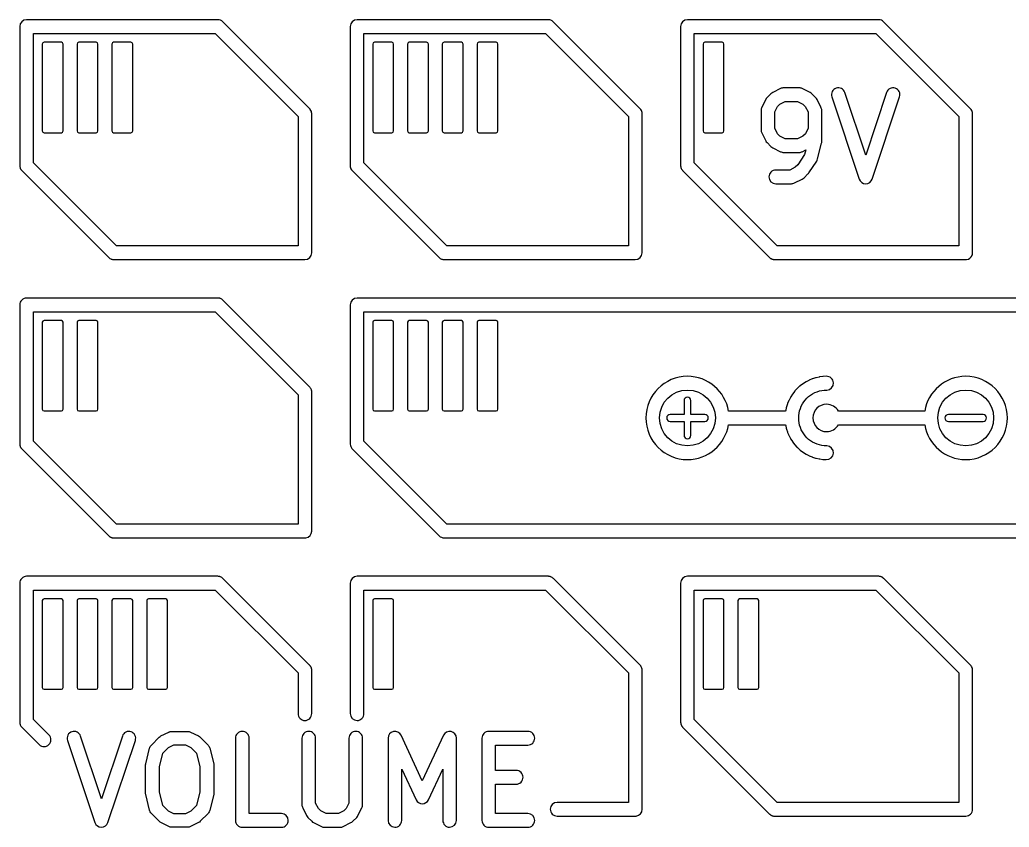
# Model space of a CAD drawing. Header units: millimetres. Extents: x 3 to 62, y 3 to 113.
# Drawn here: x 3.01 to 39.14, y 83.68 to 113.16 of the extents above; entities that cross this region are included whole.
import ezdxf

# ---------------------------------------------------------------- set-up
doc = ezdxf.new("R2010")
doc.units = ezdxf.units.MM
doc.layers.add('Layer_1', color=7, linetype='CONTINUOUS')

msp = doc.modelspace()

# ---------------------------------------------------------------- linework, layer by layer
at = {"layer": 'Layer_1', "color": 7}
for points in [[(10.245546, 113.157068), (3.260978, 113.157068), (3.260449, 113.157068), (3.260449, 113.157068)], [(13.597284, 109.909209), (10.422288, 113.084205)], [(22.310425, 113.157068), (15.325857, 113.157068), (15.325328, 113.157068), (15.325328, 113.157068)], [(25.662163, 109.909209), (22.487167, 113.084205)], [(34.375304, 113.157068), (27.390736, 113.157068), (27.390736, 113.157068)], [(37.727042, 109.909209), (34.552046, 113.084205)], [(3.010339, 112.907471), (3.010339, 107.827168)], [(15.075747, 112.907471), (15.075747, 107.827168), (15.07625, 107.819933)], [(27.140626, 112.907471), (27.140626, 107.827168)], [(3.833271, 112.272483), (3.833271, 109.097488)], [(4.530897, 112.335012), (3.895792, 112.335012)], [(4.593418, 109.097488), (4.593418, 112.272483)], [(5.103482, 112.272483), (5.103482, 109.097488)], [(5.800578, 112.335012), (5.166002, 112.335012)], [(5.863126, 109.097488), (5.863126, 112.272483)], [(6.373162, 112.272483), (6.373162, 109.097488)], [(7.070788, 112.335012), (6.435683, 112.335012)], [(7.133309, 109.097488), (7.133309, 112.272483)], [(15.89815, 112.272483), (15.89815, 109.097488)], [(16.595776, 112.335012), (15.960671, 112.335012)], [(16.658297, 109.097488), (16.658297, 112.272483)], [(17.16836, 112.272483), (17.16836, 109.097488)], [(17.865986, 112.335012), (17.230881, 112.335012)], [(17.928507, 109.097488), (17.928507, 112.272483)], [(18.438041, 112.272483), (18.438041, 109.097488)], [(19.135667, 112.335012), (18.500562, 112.335012)], [(19.198215, 109.097488), (19.198215, 112.272483)], [(19.708251, 112.272483), (19.708251, 109.097488)], [(20.405877, 112.335012), (19.770772, 112.335012)], [(20.468398, 109.097488), (20.468398, 112.272483)], [(27.963029, 112.272483), (27.963029, 109.097488)], [(28.660655, 112.335012), (28.02555, 112.335012)], [(28.723203, 109.097488), (28.723203, 112.272483)], [(30.787665, 110.646228), (30.501888, 110.503602)], [(31.470739, 110.672583), (30.899292, 110.672583)], [(31.868142, 110.503602), (31.582366, 110.646228)], [(30.247122, 110.248837), (30.104511, 109.963067)], [(30.436775, 110.456576), (30.293635, 110.313432)], [(32.075866, 110.313432), (31.933256, 110.456576)], [(32.265519, 109.963067), (32.122909, 110.248837)], [(32.661971, 110.343922), (33.661909, 107.343592)], [(34.661848, 110.502051), (33.899108, 108.213305), (33.136341, 110.502051)], [(34.13628, 107.343592), (35.136218, 110.343922)], [(30.078053, 109.851446), (30.078053, 109.137278)], [(32.292401, 108.708364), (32.292401, 109.851446)], [(13.670653, 104.652172), (13.670653, 104.652688), (13.670653, 109.732475)], [(25.735532, 104.652172), (25.735532, 104.652688), (25.735532, 109.732475)], [(37.800411, 104.652172), (37.800411, 104.652688), (37.800411, 109.732475)], [(3.895792, 109.034959), (4.530897, 109.034959)], [(5.166002, 109.034959), (5.800578, 109.034959)], [(6.435683, 109.034959), (7.070788, 109.034959)], [(15.960671, 109.034959), (16.595776, 109.034959)], [(17.230881, 109.034959), (17.865986, 109.034959)], [(18.500562, 109.034959), (19.135667, 109.034959)], [(19.770772, 109.034959), (20.405877, 109.034959)], [(28.02555, 109.034959), (28.660655, 109.034959)], [(30.104511, 109.025141), (30.247122, 108.73937)], [(30.294164, 108.674775), (30.436775, 108.531631)], [(30.501888, 108.485123), (30.787135, 108.341979)], [(31.582445, 108.341979), (31.708546, 108.405024), (31.667191, 108.23966), (31.419145, 107.86759), (31.322519, 107.770955), (31.126146, 107.67277), (30.613516, 107.67277)], [(32.141589, 108.076362), (32.284728, 108.647903)], [(30.899292, 108.315624), (31.470818, 108.315624)], [(3.044444, 107.702628), (3.044444, 107.702111)], [(15.078314, 107.794612), (15.078314, 107.794095)], [(27.174731, 107.702628), (27.174731, 107.702111)], [(31.821708, 107.569934), (32.107484, 107.998331)], [(3.083708, 107.650434), (6.258704, 104.475438)], [(15.148587, 107.650434), (18.323583, 104.475438)], [(27.213995, 107.650434), (30.388991, 104.475438)], [(31.296669, 107.199415), (31.582445, 107.342041)], [(31.647559, 107.389067), (31.790699, 107.531694)], [(30.613516, 107.17306), (31.185042, 107.17306)], [(6.333634, 104.424796), (6.341915, 104.421178)], [(18.404201, 104.422212), (18.405233, 104.421695)], [(6.435445, 104.402575), (13.420542, 104.402575)], [(18.500324, 104.402575), (25.485421, 104.402575)], [(30.528003, 104.405675), (30.533162, 104.404642), (30.535226, 104.404642)], [(30.578644, 104.402575), (37.5503, 104.402575)], [(10.245546, 102.997494), (3.260978, 102.997494), (3.260449, 102.997494), (3.260449, 102.997494)], [(10.28018, 102.995427), (10.278619, 102.995427)], [(10.313756, 102.988193), (10.313253, 102.988193)], [(46.440712, 102.997494), (15.325857, 102.997494), (15.325328, 102.997494), (15.325328, 102.997494)], [(3.010339, 102.747381), (3.010339, 97.672245), (3.010339, 97.667077)], [(13.597284, 99.749118), (10.43004, 102.916879)], [(15.075747, 102.747381), (15.075747, 97.667077)], [(3.833271, 102.112393), (3.833271, 98.937397)], [(4.530897, 102.174921), (3.895792, 102.174921)], [(4.593418, 98.937397), (4.593418, 102.112393)], [(5.103482, 102.112393), (5.103482, 98.937397)], [(5.800578, 102.174921), (5.166002, 102.174921)], [(5.863126, 98.937397), (5.863126, 102.112393)], [(15.89815, 102.112393), (15.89815, 98.937397)], [(16.595776, 102.174921), (15.960671, 102.174921)], [(16.658297, 98.937397), (16.658297, 102.112393)], [(17.16836, 102.112393), (17.16836, 98.937397)], [(17.865986, 102.174921), (17.230881, 102.174921)], [(17.928507, 98.937397), (17.928507, 102.112393)], [(18.438041, 102.112393), (18.438041, 98.937397)], [(19.135667, 102.174921), (18.500562, 102.174921)], [(19.198215, 98.937397), (19.198215, 102.112393)], [(19.708251, 102.112393), (19.708251, 98.937397)], [(20.405877, 102.174921), (19.770772, 102.174921)], [(20.468398, 98.937397), (20.468398, 102.112393)], [(32.066923, 100.085014), (31.960984, 100.051425)], [(32.196622, 100.11447), (32.088619, 100.090699)], [(32.32685, 100.133073), (32.217312, 100.118604)], [(32.45967, 100.139791), (32.349075, 100.134623)], [(31.486084, 99.77754), (31.404434, 99.702609)], [(31.58996, 99.858155), (31.502092, 99.790976)], [(31.70209, 99.930502), (31.60856, 99.871074)], [(31.818877, 99.992514), (31.720187, 99.941354)], [(31.941352, 100.04419), (31.839038, 100.002332)], [(13.662398, 99.63698), (13.661366, 99.640598)], [(13.670653, 94.492081), (13.670653, 94.492598), (13.670653, 99.572385)], [(31.149667, 99.37033), (31.098523, 99.272145)], [(31.219438, 99.482468), (31.160012, 99.388934)], [(31.300056, 99.588404), (31.232349, 99.500555)], [(31.388427, 99.686589), (31.31347, 99.604941)], [(32.481366, 97.599381), (32.381645, 97.604032), (32.293274, 97.615401), (32.206967, 97.634521), (32.121692, 97.661909), (32.039539, 97.695499), (31.960482, 97.73684), (31.885552, 97.784382), (31.814749, 97.838643), (31.749106, 97.898587), (31.689681, 97.964216), (31.634912, 98.035013), (31.587367, 98.109943), (31.546039, 98.189008), (31.512437, 98.271174), (31.485555, 98.355923), (31.466955, 98.442739), (31.455075, 98.531106), (31.450948, 98.619989), (31.455075, 98.708872), (31.466955, 98.796723), (31.485555, 98.883539), (31.512437, 98.968805), (31.546039, 99.05097), (31.587367, 99.129518), (31.634912, 99.204966), (31.689681, 99.275245), (31.749106, 99.340874), (31.814749, 99.400819), (31.885552, 99.455079), (31.960482, 99.503138), (32.039539, 99.543963), (32.121692, 99.578069), (32.206967, 99.604941), (32.293274, 99.624061), (32.381645, 99.635947), (32.481366, 99.640081)], [(27.265668, 99.254575), (27.265668, 98.745046), (26.755631, 98.745046)], [(28.025312, 98.745046), (27.515276, 98.745046), (27.515276, 99.254575)], [(30.999807, 99.002394), (30.976048, 98.893874)], [(31.039601, 99.129518), (31.005998, 99.024099)], [(31.088681, 99.251991), (31.046824, 99.149155)], [(3.895792, 98.874869), (4.530897, 98.874869)], [(5.166002, 98.874869), (5.800578, 98.874869)], [(15.960671, 98.874869), (16.595776, 98.874869)], [(17.230881, 98.874869), (17.865986, 98.874869)], [(18.500562, 98.874869), (19.135667, 98.874869)], [(19.770772, 98.874869), (20.405877, 98.874869)], [(30.972423, 98.873203), (30.971894, 98.869586), (28.890366, 98.869586)], [(36.051173, 98.869586), (32.902529, 98.869586)], [(38.185643, 98.745161), (36.915962, 98.745161)], [(26.755631, 98.494933), (27.265668, 98.494933), (27.265668, 97.984887)], [(27.515276, 97.984887), (27.515276, 98.494933), (28.025312, 98.494933)], [(28.889864, 98.369876), (30.971894, 98.369876), (30.972423, 98.366258)], [(30.976048, 98.345588), (30.999807, 98.237584)], [(32.902027, 98.369876), (36.051702, 98.369876)], [(36.915962, 98.495047), (38.185643, 98.495047)], [(31.005998, 98.215363), (31.039601, 98.109943)], [(31.046824, 98.090307), (31.088681, 97.987987)], [(31.098523, 97.967317), (31.149667, 97.869132)], [(3.019123, 97.602482), (3.019652, 97.600931)], [(3.028939, 97.573543), (3.029971, 97.571476)], [(15.09485, 97.572509), (15.09485, 97.571992)], [(31.160012, 97.850528), (31.219438, 97.756994)], [(31.232349, 97.738907), (31.300056, 97.651057)], [(31.31347, 97.635038), (31.388427, 97.553389)], [(3.062012, 97.515665), (3.062541, 97.515148)], [(3.083708, 97.490344), (6.258704, 94.315348)], [(15.148587, 97.490344), (18.323583, 94.315348)], [(31.404434, 97.536853), (31.486084, 97.462439)], [(31.502092, 97.449003), (31.58996, 97.381307)], [(31.60856, 97.368388), (31.70209, 97.30896)], [(31.720187, 97.298624), (31.818877, 97.246948)], [(31.839038, 97.237646), (31.941352, 97.195272)], [(31.960984, 97.188037), (32.066923, 97.154964)], [(32.088619, 97.148763), (32.196622, 97.124992)], [(32.217312, 97.121374), (32.32685, 97.106905)], [(32.349075, 97.104838), (32.45967, 97.100187)], [(6.333634, 94.264705), (6.341915, 94.261088)], [(6.435445, 94.242484), (6.448357, 94.242484), (13.420542, 94.242484)], [(18.404201, 94.262121), (18.405233, 94.261604)], [(18.500324, 94.242484), (49.615708, 94.242484)], [(3.010339, 92.58729), (3.010339, 87.507503)], [(10.245546, 92.837404), (3.260978, 92.837404), (3.260449, 92.837404), (3.260449, 92.837404)], [(10.28018, 92.835337), (10.278619, 92.835337)], [(10.313756, 92.828102), (10.313253, 92.828102)], [(13.601411, 89.584376), (13.597284, 89.589027), (13.590034, 89.596262), (10.43004, 92.756788)], [(15.075747, 92.58729), (15.075747, 87.824796)], [(22.310425, 92.837404), (15.325857, 92.837404), (15.325328, 92.837404), (15.325328, 92.837404)], [(22.345059, 92.835337), (22.343498, 92.835337)], [(22.378635, 92.828102), (22.378132, 92.828102)], [(25.662163, 89.589027), (22.494919, 92.756788)], [(27.140626, 92.58729), (27.140626, 87.507503)], [(34.375304, 92.837404), (27.390736, 92.837404), (27.390736, 92.837404)], [(37.719792, 89.596262), (34.561862, 92.754205), (34.559798, 92.756788)], [(4.072296, 87.049134), (3.51056, 87.610856), (3.51056, 92.337176), (10.1422, 92.337176), (13.170432, 89.308941), (13.170432, 87.824796)], [(15.575439, 87.824796), (15.575439, 92.337176), (22.207079, 92.337176), (25.235311, 89.308941), (25.235311, 84.582104), (22.628242, 84.582104)], [(3.833271, 91.952302), (3.833271, 88.777306)], [(4.530897, 92.014831), (3.895792, 92.014831)], [(4.593418, 88.777306), (4.593418, 91.952302)], [(5.103482, 91.952302), (5.103482, 88.777306)], [(5.800578, 92.014831), (5.166002, 92.014831)], [(5.863126, 88.777306), (5.863126, 91.952302)], [(6.373162, 91.952302), (6.373162, 88.777306)], [(7.070788, 92.014831), (6.435683, 92.014831)], [(7.133309, 88.777306), (7.133309, 91.952302)], [(7.643372, 91.952302), (7.643372, 88.777306)], [(8.340998, 92.014831), (7.705893, 92.014831)], [(8.403519, 88.777306), (8.403519, 91.952302)], [(15.89815, 91.952302), (15.89815, 88.777306)], [(16.595776, 92.014831), (15.960671, 92.014831)], [(16.658297, 88.777306), (16.658297, 91.952302)], [(27.963029, 91.952302), (27.963029, 88.777306)], [(28.660655, 92.014831), (28.02555, 92.014831)], [(28.723203, 88.777306), (28.723203, 91.952302)], [(29.233239, 91.952302), (29.233239, 88.777306)], [(29.930865, 92.014831), (29.29576, 92.014831)], [(29.993386, 88.777306), (29.993386, 91.952302)], [(13.622604, 89.559572), (13.617419, 89.566806)], [(13.662398, 89.47689), (13.661366, 89.480507)], [(13.670653, 87.824796), (13.670653, 89.412294)], [(25.727277, 89.47689), (25.726245, 89.480507)], [(25.735532, 84.332507), (25.735532, 89.412294)], [(37.791626, 89.478956), (37.791124, 89.480507)], [(37.800411, 84.332507), (37.800411, 89.412294)], [(3.895792, 88.714778), (4.530897, 88.714778)], [(5.166002, 88.714778), (5.800578, 88.714778)], [(6.435683, 88.714778), (7.070788, 88.714778)], [(7.705893, 88.714778), (8.340998, 88.714778)], [(15.960671, 88.714778), (16.595776, 88.714778)], [(28.02555, 88.714778), (28.660655, 88.714778)], [(29.29576, 88.714778), (29.930865, 88.714778)], [(3.019652, 87.440841), (3.020155, 87.43929)], [(27.149913, 87.440841), (27.150442, 87.43929)], [(3.079078, 87.336454), (3.083708, 87.33077)], [(3.09146, 87.323019), (3.718813, 86.695667)], [(8.165977, 87.00877), (8.451726, 87.151518)], [(8.563486, 87.177871), (9.134986, 87.177871)], [(9.246693, 87.151518), (9.532442, 87.00877)], [(13.563682, 87.177808), (13.563179, 87.177808), (13.563179, 87.177808)], [(21.56319, 87.177808), (20.134865, 87.177808), (20.134865, 87.177808)], [(27.17317, 87.385547), (27.175234, 87.38193)], [(27.192299, 87.356608), (27.192802, 87.355058)], [(27.213995, 87.33077), (30.388991, 84.155774)], [(4.755184, 86.848745), (5.755123, 83.848931)], [(6.755062, 87.006874), (5.992295, 84.718645), (5.229555, 87.006874)], [(6.229494, 83.848931), (7.229432, 86.848745)], [(7.815351, 86.676072), (8.100836, 86.961821)], [(9.597503, 86.9619), (9.883253, 86.67615)], [(10.885017, 86.927809), (10.885017, 83.927996)], [(12.563479, 84.177593), (11.385264, 84.177593), (11.385264, 86.927809)], [(13.313042, 86.927694), (13.313042, 84.499422)], [(15.028202, 86.927694), (15.028202, 84.558333), (14.930015, 84.361446), (14.844237, 84.275663), (14.647863, 84.177478), (14.19413, 84.177478), (13.997757, 84.275663), (13.912508, 84.361446), (13.813792, 84.558333), (13.813792, 86.927694)], [(15.528422, 84.499422), (15.528422, 86.927694)], [(16.456765, 86.927809), (16.456765, 83.927996)], [(18.479898, 87.033746), (17.706311, 85.376485), (16.933226, 87.033746)], [(18.956359, 83.927996), (18.956359, 86.927809)], [(19.884728, 86.927694), (19.884728, 85.499876), (19.884728, 85.499359), (19.884728, 83.927881)], [(7.606675, 85.98856), (7.749682, 86.56006)], [(9.949028, 86.559956), (10.091771, 85.988456)], [(21.134777, 85.749473), (20.384975, 85.749473), (20.384975, 86.67758), (21.56319, 86.67758)], [(7.599267, 84.927878), (7.599267, 85.927875)], [(10.099179, 85.927875), (10.099179, 84.927878)], [(16.956482, 83.927996), (16.956482, 85.800748), (17.47996, 84.679371)], [(17.933164, 84.679371), (18.456642, 85.800748), (18.456642, 83.927996)], [(21.56319, 84.177478), (20.384975, 84.177478), (20.384975, 85.249246), (21.134777, 85.249246)], [(7.749682, 84.295694), (7.606675, 84.867192)], [(10.091771, 84.867296), (9.949028, 84.295797)], [(8.100836, 83.893933), (7.815351, 84.179682)], [(9.883253, 84.179603), (9.597503, 83.893853)], [(13.339924, 84.387284), (13.482561, 84.101514)], [(15.358401, 84.101514), (15.501541, 84.387284)], [(8.451726, 83.704235), (8.165977, 83.846982)], [(9.532442, 83.846982), (9.246693, 83.704235)], [(13.529577, 84.036918), (13.672214, 83.893775)], [(13.737328, 83.846749), (14.023077, 83.704122)], [(14.817858, 83.704122), (15.103634, 83.846749)], [(15.168748, 83.893775), (15.311887, 84.036918)], [(22.628242, 84.082394), (25.485421, 84.082394)], [(30.531628, 84.084977), (30.533162, 84.084977)], [(30.565732, 84.082394), (37.5503, 84.082394)], [(9.134986, 83.677882), (8.56346, 83.677882)], [(11.135127, 83.677883), (12.563479, 83.677883)], [(14.134705, 83.677768), (14.706257, 83.677768)], [(20.134865, 83.677768), (21.56319, 83.677768)]]:
    msp.add_lwpolyline(points, dxfattribs=at)
for points in [[(3.51056, 112.657358), (10.1422, 112.657358), (13.170432, 109.629123), (13.170432, 104.902285), (6.538791, 104.902285), (3.51056, 107.93052), (3.51056, 112.657358)], [(15.575439, 112.657358), (22.207079, 112.657358), (25.235311, 109.629123), (25.235311, 104.902285), (18.60367, 104.902285), (15.575439, 107.93052), (15.575439, 112.657358)], [(27.640318, 112.657358), (34.271958, 112.657358), (37.300719, 109.628606), (37.300719, 104.902285), (30.669078, 104.902285), (27.640318, 107.931037), (27.640318, 112.657358)], [(32.820085, 110.660181)], [(30.958188, 110.172873), (31.411922, 110.172873), (31.608269, 110.074688), (31.693544, 109.988905), (31.79226, 109.792018), (31.79226, 109.196189), (31.694073, 108.999302), (31.608269, 108.914036), (31.411922, 108.815335), (30.958188, 108.815335), (30.761815, 108.914036), (30.676037, 108.999302), (30.57785, 109.196189), (30.57785, 109.792535), (30.676566, 109.988905), (30.761815, 110.074688)], [(3.51056, 102.497267), (10.1422, 102.497267), (13.170432, 99.469032), (13.170432, 94.742195), (6.539321, 94.742195), (3.51056, 97.770946), (3.51056, 102.497267)], [(15.575439, 102.497267), (46.337366, 102.497267), (49.365598, 99.469032), (49.365598, 94.742195), (18.6042, 94.742195), (15.575439, 97.770946), (15.575439, 102.497267)], [(27.390736, 100.139791)], [(37.5503, 100.139791)], [(27.390736, 99.640081)], [(27.390736, 99.379632)], [(37.5503, 99.640081)], [(27.640318, 92.337176), (34.271958, 92.337176), (37.300719, 89.308424), (37.300719, 84.582104), (30.669608, 84.582104), (27.640318, 87.611372), (27.640318, 92.337176)], [(4.913299, 87.165004)], [(11.135127, 87.177923)], [(16.652635, 87.171722)], [(8.622409, 84.17788), (9.075984, 84.17788), (9.272648, 84.276128), (9.48069, 84.484169), (9.599196, 84.958627), (9.599196, 85.897125), (9.48069, 86.371584), (9.272648, 86.579625), (9.075984, 86.677872), (8.622409, 86.677872), (8.425797, 86.579656), (8.217941, 86.3716), (8.099196, 85.897072), (8.099196, 84.958681), (8.217941, 84.484153), (8.425797, 84.276096)]]:
    msp.add_lwpolyline(points, close=True, dxfattribs=at)
for points in [[(3.260449, 113.157068), (3.122492, 113.15713), (3.010561, 113.045428), (3.010339, 112.907471)], [(10.422288, 113.084205), (10.375354, 113.130948), (10.311787, 113.157154), (10.245546, 113.157068)], [(15.325328, 113.157068), (15.187578, 113.156838), (15.075968, 113.045222), (15.075747, 112.907471)], [(22.487167, 113.084205), (22.440233, 113.130948), (22.376666, 113.157154), (22.310425, 113.157068)], [(27.390736, 113.157068), (27.252779, 113.15713), (27.140848, 113.045428), (27.140626, 112.907471)], [(34.552046, 113.084205), (34.505111, 113.130948), (34.441545, 113.157154), (34.375304, 113.157068)], [(3.895792, 112.335012), (3.861264, 112.33502), (3.833271, 112.307019), (3.833271, 112.272483)], [(4.593418, 112.272483), (4.593418, 112.307019), (4.565426, 112.33502), (4.530897, 112.335012)], [(5.166002, 112.335012), (5.131474, 112.33502), (5.103482, 112.307019), (5.103482, 112.272483)], [(5.863126, 112.272483), (5.863126, 112.30703), (5.835133, 112.335035), (5.800578, 112.335012)], [(6.435683, 112.335012), (6.401155, 112.33502), (6.373162, 112.307019), (6.373162, 112.272483)], [(7.133309, 112.272483), (7.133309, 112.307019), (7.105317, 112.33502), (7.070788, 112.335012)], [(15.960671, 112.335012), (15.926143, 112.33502), (15.89815, 112.307019), (15.89815, 112.272483)], [(16.658297, 112.272483), (16.658297, 112.307019), (16.630305, 112.33502), (16.595776, 112.335012)], [(17.230881, 112.335012), (17.196353, 112.33502), (17.16836, 112.307019), (17.16836, 112.272483)], [(17.928507, 112.272483), (17.928507, 112.307019), (17.900515, 112.33502), (17.865986, 112.335012)], [(18.500562, 112.335012), (18.466034, 112.33502), (18.438041, 112.307019), (18.438041, 112.272483)], [(19.198215, 112.272483), (19.198215, 112.30703), (19.170222, 112.335035), (19.135667, 112.335012)], [(19.770772, 112.335012), (19.736244, 112.33502), (19.708251, 112.307019), (19.708251, 112.272483)], [(20.468398, 112.272483), (20.468398, 112.307019), (20.440406, 112.33502), (20.405877, 112.335012)], [(28.02555, 112.335012), (27.991022, 112.33502), (27.963029, 112.307019), (27.963029, 112.272483)], [(28.723203, 112.272483), (28.723203, 112.30703), (28.69521, 112.335035), (28.660655, 112.335012)], [(30.899292, 110.672583), (30.860543, 110.672567), (30.822329, 110.663545), (30.787665, 110.646228)], [(31.582366, 110.646228), (31.547702, 110.663545), (31.509487, 110.672567), (31.470739, 110.672583)], [(32.820085, 110.660181), (32.757176, 110.639215), (32.705174, 110.594114), (32.675521, 110.534802)], [(33.010968, 110.646624), (32.951656, 110.67628), (32.882993, 110.681156), (32.820085, 110.660181)], [(33.136341, 110.502051), (33.115378, 110.564962), (33.070279, 110.616968), (33.010968, 110.646624)], [(34.787221, 110.646624), (34.72791, 110.616968), (34.682811, 110.564962), (34.661848, 110.502051)], [(34.978104, 110.660181), (34.915196, 110.681156), (34.846533, 110.67628), (34.787221, 110.646624)], [(35.122668, 110.534802), (35.093015, 110.594114), (35.041013, 110.639215), (34.978104, 110.660181)], [(30.293635, 110.313432), (30.274781, 110.294523), (30.259077, 110.272715), (30.247122, 110.248837)], [(30.501888, 110.503602), (30.477791, 110.491538), (30.455803, 110.475658), (30.436775, 110.456576)], [(31.933256, 110.456576), (31.914228, 110.475658), (31.892239, 110.491538), (31.868142, 110.503602)], [(32.122909, 110.248837), (32.110793, 110.272752), (32.094909, 110.294562), (32.075866, 110.313432)], [(32.675521, 110.534802), (32.645868, 110.47549), (32.640993, 110.406827), (32.661971, 110.343922)], [(35.136218, 110.343922), (35.157196, 110.406827), (35.152321, 110.47549), (35.122668, 110.534802)], [(13.61898, 109.884921), (13.612283, 109.89348), (13.605036, 109.901593), (13.597284, 109.909209)], [(13.670653, 109.732475), (13.670706, 109.787598), (13.652539, 109.841192), (13.61898, 109.884921)], [(25.683859, 109.884921), (25.677162, 109.89348), (25.669915, 109.901593), (25.662163, 109.909209)], [(25.735532, 109.732475), (25.735585, 109.787598), (25.717418, 109.841192), (25.683859, 109.884921)], [(30.104511, 109.963067), (30.08716, 109.928413), (30.078102, 109.8902), (30.078053, 109.851446)], [(32.292401, 109.851446), (32.29222, 109.890234), (32.283017, 109.928449), (32.265519, 109.963067)], [(37.748737, 109.884921), (37.742041, 109.89348), (37.734794, 109.901593), (37.727042, 109.909209)], [(37.800411, 109.732475), (37.800464, 109.787598), (37.782297, 109.841192), (37.748737, 109.884921)], [(30.078053, 109.137278), (30.078022, 109.098349), (30.087082, 109.05995), (30.104511, 109.025141)], [(3.833271, 109.097488), (3.833271, 109.062952), (3.861264, 109.034951), (3.895792, 109.034959)], [(4.530897, 109.034959), (4.565426, 109.034951), (4.593418, 109.062952), (4.593418, 109.097488)], [(5.103482, 109.097488), (5.103482, 109.062952), (5.131474, 109.034951), (5.166002, 109.034959)], [(5.800578, 109.034959), (5.835133, 109.034936), (5.863126, 109.062942), (5.863126, 109.097488)], [(6.373162, 109.097488), (6.373162, 109.062952), (6.401155, 109.034951), (6.435683, 109.034959)], [(7.070788, 109.034959), (7.105317, 109.034951), (7.133309, 109.062952), (7.133309, 109.097488)], [(15.89815, 109.097488), (15.89815, 109.062952), (15.926143, 109.034951), (15.960671, 109.034959)], [(16.595776, 109.034959), (16.630305, 109.034951), (16.658297, 109.062952), (16.658297, 109.097488)], [(17.16836, 109.097488), (17.16836, 109.062952), (17.196353, 109.034951), (17.230881, 109.034959)], [(17.865986, 109.034959), (17.900515, 109.034951), (17.928507, 109.062952), (17.928507, 109.097488)], [(18.438041, 109.097488), (18.438041, 109.062952), (18.466034, 109.034951), (18.500562, 109.034959)], [(19.135667, 109.034959), (19.170222, 109.034936), (19.198215, 109.062942), (19.198215, 109.097488)], [(19.708251, 109.097488), (19.708251, 109.062952), (19.736244, 109.034951), (19.770772, 109.034959)], [(20.405877, 109.034959), (20.440406, 109.034951), (20.468398, 109.062952), (20.468398, 109.097488)], [(27.963029, 109.097488), (27.963029, 109.062952), (27.991022, 109.034951), (28.02555, 109.034959)], [(28.660655, 109.034959), (28.69521, 109.034936), (28.723203, 109.062942), (28.723203, 109.097488)], [(30.247122, 108.73937), (30.259238, 108.715456), (30.275122, 108.693645), (30.294164, 108.674775)], [(30.436775, 108.531631), (30.455842, 108.512733), (30.477828, 108.497029), (30.501888, 108.485123)], [(32.284728, 108.647903), (32.289742, 108.667669), (32.292319, 108.687973), (32.292401, 108.708364)], [(30.787135, 108.341979), (30.82196, 108.324583), (30.860365, 108.315558), (30.899292, 108.315624)], [(31.470818, 108.315624), (31.509567, 108.315641), (31.547781, 108.324663), (31.582445, 108.341979)], [(32.107484, 107.998331), (32.123231, 108.0222), (32.134766, 108.048593), (32.141589, 108.076362)], [(3.010339, 107.827168), (3.010605, 107.783384), (3.022366, 107.740438), (3.044444, 107.702628)], [(3.044444, 107.702111), (3.049889, 107.692772), (3.055934, 107.683796), (3.062541, 107.675239)], [(3.062541, 107.675239), (3.069049, 107.666519), (3.07612, 107.658233), (3.083708, 107.650434)], [(15.07625, 107.819933), (15.076508, 107.811463), (15.077197, 107.803012), (15.078314, 107.794612)], [(15.078314, 107.794095), (15.085376, 107.739805), (15.110064, 107.689335), (15.148587, 107.650434)], [(27.140626, 107.827168), (27.140892, 107.783384), (27.152653, 107.740438), (27.174731, 107.702628)], [(27.174731, 107.702111), (27.180167, 107.692773), (27.186204, 107.683796), (27.192802, 107.675239)], [(27.192802, 107.675239), (27.199319, 107.666518), (27.206398, 107.658232), (27.213995, 107.650434)], [(30.613516, 107.67277), (30.547173, 107.6728), (30.483539, 107.646458), (30.436628, 107.599546)], [(30.436628, 107.599546), (30.389716, 107.552634), (30.363375, 107.489), (30.363406, 107.422657)], [(30.363406, 107.422657), (30.363628, 107.2847), (30.475559, 107.172998), (30.613516, 107.17306)], [(31.582445, 107.342041), (31.606543, 107.354105), (31.628531, 107.369985), (31.647559, 107.389067)], [(31.790699, 107.531694), (31.802268, 107.543389), (31.812655, 107.556198), (31.821708, 107.569934)], [(33.661909, 107.343592), (33.695949, 107.241509), (33.791486, 107.172657), (33.899095, 107.172657)], [(33.899095, 107.172657), (34.006703, 107.172657), (34.10224, 107.241509), (34.13628, 107.343592)], [(31.185042, 107.17306), (31.223791, 107.173076), (31.262005, 107.182098), (31.296669, 107.199415)], [(6.258704, 104.475438), (6.280394, 104.454142), (6.305786, 104.436981), (6.333634, 104.424796)], [(6.341915, 104.421178), (6.358571, 104.414515), (6.375895, 104.409664), (6.393588, 104.406709)], [(13.420542, 104.402575), (13.558499, 104.402513), (13.670431, 104.514215), (13.670653, 104.652172)], [(18.323583, 104.475438), (18.346739, 104.452623), (18.374123, 104.434544), (18.404201, 104.422212)], [(18.405233, 104.421695), (18.422539, 104.414709), (18.440572, 104.409682), (18.458996, 104.406709)], [(25.485421, 104.402575), (25.623378, 104.402513), (25.73531, 104.514215), (25.735532, 104.652172)], [(30.388991, 104.475438), (30.396793, 104.467843), (30.405084, 104.460765), (30.413809, 104.454251)], [(30.413809, 104.454251), (30.422531, 104.447629), (30.431679, 104.441587), (30.441193, 104.436164)], [(30.441193, 104.436164), (30.448571, 104.431992), (30.456157, 104.428197), (30.463921, 104.424796)], [(30.463921, 104.424796), (30.466659, 104.42354), (30.46942, 104.422334), (30.472202, 104.421178)], [(30.472202, 104.421178), (30.481633, 104.417319), (30.49129, 104.41404), (30.501121, 104.41136)], [(30.501121, 104.41136), (30.509971, 104.408974), (30.518945, 104.407076), (30.528003, 104.405675)], [(37.583373, 104.404642), (37.671715, 104.416385), (37.747125, 104.474268), (37.781308, 104.55657)], [(37.781308, 104.55657), (37.785599, 104.566657), (37.789223, 104.577014), (37.792156, 104.587576)], [(37.792156, 104.587576), (37.797712, 104.608656), (37.800487, 104.630372), (37.800411, 104.652172)], [(6.393588, 104.406709), (6.398728, 104.405685), (6.403899, 104.404824), (6.409093, 104.404125)], [(6.409093, 104.404125), (6.414073, 104.403631), (6.419067, 104.403286), (6.424068, 104.403092)], [(6.424068, 104.403092), (6.427856, 104.402833), (6.431649, 104.402661), (6.435445, 104.402575)], [(18.458996, 104.406709), (18.463961, 104.405696), (18.468955, 104.404834), (18.473972, 104.404125)], [(18.473972, 104.404125), (18.478952, 104.403631), (18.483946, 104.403286), (18.488947, 104.403092)], [(18.488947, 104.403092), (18.492735, 104.402833), (18.496528, 104.402661), (18.500324, 104.402575)], [(30.535226, 104.404642), (30.543976, 104.403488), (30.552782, 104.402798), (30.561605, 104.402575)], [(30.561605, 104.402575), (30.567283, 104.402381), (30.572966, 104.402381), (30.578644, 104.402575)], [(37.5503, 104.402575), (37.561358, 104.402532), (37.572407, 104.403222), (37.583373, 104.404642)], [(3.260449, 102.997494), (3.194106, 102.997524), (3.130472, 102.971182), (3.083561, 102.92427)], [(10.278619, 102.995427), (10.267653, 102.996847), (10.256604, 102.997538), (10.245546, 102.997494)], [(10.313253, 102.988193), (10.302405, 102.991349), (10.291355, 102.993766), (10.28018, 102.995427)], [(10.341669, 102.978374), (10.332567, 102.982195), (10.323246, 102.985474), (10.313756, 102.988193)], [(10.43004, 102.916879), (10.405399, 102.943552), (10.375243, 102.964537), (10.341669, 102.978374)], [(15.325328, 102.997494), (15.187376, 102.997264), (15.075684, 102.885333), (15.075747, 102.747381)], [(3.083561, 102.92427), (3.03665, 102.877358), (3.010309, 102.813724), (3.010339, 102.747381)], [(3.895792, 102.174921), (3.861264, 102.17493), (3.833271, 102.146929), (3.833271, 102.112393)], [(4.593418, 102.112393), (4.593418, 102.146929), (4.565426, 102.17493), (4.530897, 102.174921)], [(5.166002, 102.174921), (5.131474, 102.17493), (5.103482, 102.146929), (5.103482, 102.112393)], [(5.863126, 102.112393), (5.863126, 102.146939), (5.835133, 102.174944), (5.800578, 102.174921)], [(15.960671, 102.174921), (15.926143, 102.17493), (15.89815, 102.146929), (15.89815, 102.112393)], [(16.658297, 102.112393), (16.658297, 102.146929), (16.630305, 102.17493), (16.595776, 102.174921)], [(17.230881, 102.174921), (17.196353, 102.17493), (17.16836, 102.146929), (17.16836, 102.112393)], [(17.928507, 102.112393), (17.928507, 102.146929), (17.900515, 102.17493), (17.865986, 102.174921)], [(18.500562, 102.174921), (18.466034, 102.17493), (18.438041, 102.146929), (18.438041, 102.112393)], [(19.198215, 102.112393), (19.198215, 102.146939), (19.170222, 102.174944), (19.135667, 102.174921)], [(19.770772, 102.174921), (19.736244, 102.17493), (19.708251, 102.146929), (19.708251, 102.112393)], [(20.468398, 102.112393), (20.468398, 102.146929), (20.440406, 102.17493), (20.405877, 102.174921)], [(27.390736, 100.139791), (26.554575, 100.139791), (25.870416, 99.456152), (25.870416, 98.619989)], [(28.890366, 98.869586), (28.77051, 99.588018), (28.14194, 100.139791), (27.390736, 100.139791)], [(32.088619, 100.090699), (32.081306, 100.089129), (32.074067, 100.087233), (32.066923, 100.085014)], [(32.217312, 100.118604), (32.21036, 100.117517), (32.203458, 100.116138), (32.196622, 100.11447)], [(32.349075, 100.134623), (32.341647, 100.134437), (32.334231, 100.13392), (32.32685, 100.133073)], [(32.639474, 100.074128), (32.590624, 100.119003), (32.525943, 100.142624), (32.45967, 100.139791)], [(32.720126, 99.90053), (32.717337, 99.966804), (32.688324, 100.029253), (32.639474, 100.074128)], [(37.5503, 100.139791), (36.799123, 100.139791), (36.171056, 99.588018), (36.051173, 98.869586)], [(39.070621, 98.619989), (39.070621, 99.456152), (38.386462, 100.139791), (37.5503, 100.139791)], [(13.661366, 99.640598), (13.649623, 99.68165), (13.627561, 99.71901), (13.597284, 99.749118)], [(31.502092, 99.790976), (31.496571, 99.786722), (31.49123, 99.78224), (31.486084, 99.77754)], [(31.60856, 99.871074), (31.602168, 99.867051), (31.595961, 99.86274), (31.58996, 99.858155)], [(31.720187, 99.941354), (31.714005, 99.937993), (31.707967, 99.934372), (31.70209, 99.930502)], [(31.839038, 100.002332), (31.832174, 99.999362), (31.825447, 99.996086), (31.818877, 99.992514)], [(31.960984, 100.051425), (31.954342, 100.049288), (31.947793, 100.046874), (31.941352, 100.04419)], [(32.481366, 99.640081), (32.619179, 99.646156), (32.726026, 99.76271), (32.720126, 99.90053)], [(13.668589, 99.604941), (13.667225, 99.615744), (13.665157, 99.626447), (13.662398, 99.63698)], [(13.670653, 99.572385), (13.670674, 99.58327), (13.669985, 99.594145), (13.668589, 99.604941)], [(26.370637, 98.619989), (26.370637, 99.185397), (26.825349, 99.640081), (27.390736, 99.640081)], [(27.390736, 99.379632), (27.357563, 99.37965), (27.325742, 99.366481), (27.302284, 99.343024)], [(27.390736, 99.640081), (27.956124, 99.640081), (28.410307, 99.185397), (28.410307, 98.619989)], [(27.515276, 99.254575), (27.515308, 99.323453), (27.459614, 99.379378), (27.390736, 99.379632)], [(31.160012, 99.388934), (31.156301, 99.382882), (31.15285, 99.376675), (31.149667, 99.37033)], [(31.232349, 99.500555), (31.227779, 99.49472), (31.223471, 99.488685), (31.219438, 99.482468)], [(31.31347, 99.604941), (31.308766, 99.599622), (31.304291, 99.594104), (31.300056, 99.588404)], [(31.404434, 99.702609), (31.398859, 99.697514), (31.393518, 99.692168), (31.388427, 99.686589)], [(36.53073, 98.619989), (36.53073, 99.185397), (36.984913, 99.640081), (37.5503, 99.640081)], [(37.5503, 99.640081), (38.115714, 99.640081), (38.5704, 99.185397), (38.5704, 98.619989)], [(27.302284, 99.343024), (27.278825, 99.319568), (27.265653, 99.287749), (27.265668, 99.254575)], [(31.005998, 99.024099), (31.003609, 99.016961), (31.001543, 99.009719), (30.999807, 99.002394)], [(31.046824, 99.149155), (31.044143, 99.142713), (31.041733, 99.136162), (31.039601, 99.129518)], [(31.098523, 99.272145), (31.094943, 99.265578), (31.091658, 99.258853), (31.088681, 99.251991)], [(32.470518, 99.1197), (32.197231, 99.1197), (31.9708, 98.893251), (31.9708, 98.619989)], [(32.902529, 98.869586), (32.815402, 99.018417), (32.653292, 99.1197), (32.470518, 99.1197)], [(3.833271, 98.937397), (3.833271, 98.902861), (3.861264, 98.87486), (3.895792, 98.874869)], [(4.530897, 98.874869), (4.565426, 98.87486), (4.593418, 98.902861), (4.593418, 98.937397)], [(5.103482, 98.937397), (5.103482, 98.902861), (5.131474, 98.87486), (5.166002, 98.874869)], [(5.800578, 98.874869), (5.835133, 98.874846), (5.863126, 98.902851), (5.863126, 98.937397)], [(15.89815, 98.937397), (15.89815, 98.902861), (15.926143, 98.87486), (15.960671, 98.874869)], [(16.595776, 98.874869), (16.630305, 98.87486), (16.658297, 98.902861), (16.658297, 98.937397)], [(17.16836, 98.937397), (17.16836, 98.902861), (17.196353, 98.87486), (17.230881, 98.874869)], [(17.865986, 98.874869), (17.900515, 98.87486), (17.928507, 98.902861), (17.928507, 98.937397)], [(18.438041, 98.937397), (18.438041, 98.902861), (18.466034, 98.87486), (18.500562, 98.874869)], [(19.135667, 98.874869), (19.170222, 98.874846), (19.198215, 98.902851), (19.198215, 98.937397)], [(19.708251, 98.937397), (19.708251, 98.902861), (19.736244, 98.87486), (19.770772, 98.874869)], [(20.405877, 98.874869), (20.440406, 98.87486), (20.468398, 98.902861), (20.468398, 98.937397)], [(26.667179, 98.708439), (26.64372, 98.684982), (26.630548, 98.653163), (26.630563, 98.619989)], [(26.755631, 98.745046), (26.722458, 98.745064), (26.690637, 98.731895), (26.667179, 98.708439)], [(28.113765, 98.708439), (28.090306, 98.731895), (28.058486, 98.745064), (28.025312, 98.745046)], [(28.150381, 98.619989), (28.150396, 98.653163), (28.137223, 98.684982), (28.113765, 98.708439)], [(30.976048, 98.893874), (30.974551, 98.887038), (30.973341, 98.880141), (30.972423, 98.873203)], [(36.82751, 98.708553), (36.804051, 98.685097), (36.790879, 98.653278), (36.790894, 98.620104)], [(36.915962, 98.745161), (36.882789, 98.745179), (36.850968, 98.73201), (36.82751, 98.708553)], [(38.274096, 98.708553), (38.250638, 98.73201), (38.218817, 98.745179), (38.185643, 98.745161)], [(38.310712, 98.620104), (38.310727, 98.653278), (38.297555, 98.685097), (38.274096, 98.708553)], [(25.870416, 98.619989), (25.870416, 97.783827), (26.554575, 97.09967), (27.390736, 97.09967)], [(27.390736, 97.599898), (26.825349, 97.599898), (26.370637, 98.054581), (26.370637, 98.619989)], [(26.630563, 98.619989), (26.630548, 98.586816), (26.64372, 98.554996), (26.667179, 98.53154)], [(26.667179, 98.53154), (26.690637, 98.508084), (26.722458, 98.494914), (26.755631, 98.494933)], [(28.410307, 98.619989), (28.410201, 98.054667), (27.956044, 97.599898), (27.390736, 97.599898)], [(27.390736, 97.09967), (28.141755, 97.09967), (28.769769, 97.651604), (28.889864, 98.369876)], [(28.025312, 98.494933), (28.058486, 98.494914), (28.090306, 98.508084), (28.113765, 98.53154)], [(28.113765, 98.53154), (28.137223, 98.554996), (28.150396, 98.586816), (28.150381, 98.619989)], [(30.972423, 98.366258), (30.973341, 98.35932), (30.974551, 98.352424), (30.976048, 98.345588)], [(31.9708, 98.619989), (31.9708, 98.346728), (32.197231, 98.119762), (32.470518, 98.119762)], [(32.470518, 98.119762), (32.653133, 98.119762), (32.81482, 98.221101), (32.902027, 98.369876)], [(36.051702, 98.369876), (36.171796, 97.651604), (36.799308, 97.09967), (37.5503, 97.09967)], [(37.5503, 97.599898), (36.984966, 97.599898), (36.530835, 98.054667), (36.53073, 98.619989)], [(36.790894, 98.620104), (36.790879, 98.58693), (36.804051, 98.555111), (36.82751, 98.531655)], [(36.82751, 98.531655), (36.850968, 98.508199), (36.882789, 98.495029), (36.915962, 98.495047)], [(37.5503, 97.09967), (38.386462, 97.09967), (39.070621, 97.783827), (39.070621, 98.619989)], [(38.5704, 98.619989), (38.5704, 98.054581), (38.115714, 97.599898), (37.5503, 97.599898)], [(38.185643, 98.495047), (38.218817, 98.495029), (38.250638, 98.508199), (38.274096, 98.531655)], [(38.274096, 98.531655), (38.297555, 98.555111), (38.310727, 98.58693), (38.310712, 98.620104)], [(27.265668, 97.984887), (27.265653, 97.951713), (27.278825, 97.919894), (27.302284, 97.896437)], [(27.390736, 97.85983), (27.459614, 97.860084), (27.515307, 97.916008), (27.515276, 97.984887)], [(30.999807, 98.237584), (31.001528, 98.230086), (31.003594, 98.222671), (31.005998, 98.215363)], [(31.039601, 98.109943), (31.041733, 98.1033), (31.044143, 98.096748), (31.046824, 98.090307)], [(31.088681, 97.987987), (31.091644, 97.98095), (31.094928, 97.974053), (31.098523, 97.967317)], [(3.010339, 97.667077), (3.01064, 97.661031), (3.011161, 97.654998), (3.0119, 97.64899)], [(3.0119, 97.64899), (3.012141, 97.644848), (3.012485, 97.640713), (3.012932, 97.636588)], [(3.012932, 97.636588), (3.013364, 97.63296), (3.013876, 97.629342), (3.014466, 97.625736)], [(3.014466, 97.625736), (3.01565, 97.617915), (3.017204, 97.610155), (3.019123, 97.602482)], [(3.019652, 97.600931), (3.022217, 97.59163), (3.025318, 97.582485), (3.028939, 97.573543)], [(3.029971, 97.571476), (3.034165, 97.561527), (3.039, 97.551861), (3.044444, 97.542537)], [(15.075747, 97.667077), (15.075914, 97.634613), (15.082403, 97.602492), (15.09485, 97.572509)], [(15.09485, 97.571992), (15.107215, 97.541505), (15.125477, 97.513759), (15.148587, 97.490344)], [(27.302284, 97.896437), (27.325742, 97.872981), (27.357563, 97.859812), (27.390736, 97.85983)], [(31.149667, 97.869132), (31.15285, 97.862786), (31.156301, 97.85658), (31.160012, 97.850528)], [(31.219438, 97.756994), (31.223471, 97.750777), (31.227779, 97.744742), (31.232349, 97.738907)], [(31.300056, 97.651057), (31.304302, 97.645533), (31.308778, 97.640188), (31.31347, 97.635038)], [(31.388427, 97.553389), (31.393506, 97.547634), (31.398847, 97.542116), (31.404434, 97.536853)], [(32.720126, 97.338932), (32.726026, 97.476752), (32.619179, 97.593305), (32.481366, 97.599381)], [(3.044444, 97.542537), (3.049718, 97.533213), (3.055586, 97.524237), (3.062012, 97.515665)], [(3.062541, 97.515148), (3.069049, 97.506428), (3.07612, 97.498142), (3.083708, 97.490344)], [(31.486084, 97.462439), (31.49123, 97.457739), (31.496571, 97.453256), (31.502092, 97.449003)], [(31.58996, 97.381307), (31.595961, 97.376722), (31.602168, 97.372411), (31.60856, 97.368388)], [(31.70209, 97.30896), (31.707976, 97.305265), (31.714014, 97.301817), (31.720187, 97.298624)], [(31.818877, 97.246948), (31.825456, 97.243551), (31.832183, 97.240447), (31.839038, 97.237646)], [(31.941352, 97.195272), (31.947793, 97.192587), (31.954342, 97.190174), (31.960984, 97.188037)], [(32.45967, 97.100187), (32.597487, 97.094283), (32.714042, 97.201123), (32.720126, 97.338932)], [(32.066923, 97.154964), (32.074058, 97.152572), (32.081298, 97.150503), (32.088619, 97.148763)], [(32.196622, 97.124992), (32.203465, 97.123497), (32.210368, 97.12229), (32.217312, 97.121374)], [(32.32685, 97.106905), (32.334224, 97.105886), (32.341639, 97.105196), (32.349075, 97.104838)], [(6.258704, 94.315348), (6.266506, 94.307752), (6.274796, 94.300675), (6.283522, 94.29416)], [(6.283522, 94.29416), (6.292244, 94.287538), (6.301392, 94.281496), (6.310906, 94.276074)], [(13.453615, 94.244551), (13.577744, 94.261061), (13.670509, 94.366859), (13.670653, 94.492081)], [(18.323583, 94.315348), (18.346739, 94.292533), (18.374123, 94.274453), (18.404201, 94.262121)], [(6.310906, 94.276074), (6.318284, 94.271901), (6.32587, 94.268107), (6.333634, 94.264705)], [(6.341915, 94.261088), (6.351354, 94.257227), (6.361021, 94.253948), (6.370861, 94.251269)], [(6.370861, 94.251269), (6.37836, 94.249368), (6.385944, 94.247816), (6.393588, 94.246618)], [(6.393588, 94.246618), (6.398728, 94.245595), (6.403899, 94.244733), (6.409093, 94.244034)], [(6.409093, 94.244034), (6.414073, 94.24354), (6.419067, 94.243195), (6.424068, 94.243001)], [(6.424068, 94.243001), (6.427856, 94.242742), (6.431649, 94.24257), (6.435445, 94.242484)], [(13.420542, 94.242484), (13.4316, 94.242441), (13.442649, 94.243131), (13.453615, 94.244551)], [(18.405233, 94.261604), (18.422539, 94.254618), (18.440572, 94.249591), (18.458996, 94.246618)], [(18.458996, 94.246618), (18.463961, 94.245605), (18.468955, 94.244744), (18.473972, 94.244034)], [(18.473972, 94.244034), (18.478952, 94.24354), (18.483946, 94.243195), (18.488947, 94.243001)], [(18.488947, 94.243001), (18.492735, 94.242742), (18.496528, 94.24257), (18.500324, 94.242484)], [(3.083561, 92.764179), (3.03665, 92.717268), (3.010309, 92.653633), (3.010339, 92.58729)], [(3.260449, 92.837404), (3.194106, 92.837433), (3.130472, 92.811091), (3.083561, 92.764179)], [(10.278619, 92.835337), (10.267653, 92.836756), (10.256604, 92.837447), (10.245546, 92.837404)], [(10.313253, 92.828102), (10.302405, 92.831258), (10.291355, 92.833675), (10.28018, 92.835337)], [(10.341669, 92.818283), (10.332567, 92.822105), (10.323246, 92.825383), (10.313756, 92.828102)], [(10.43004, 92.756788), (10.405399, 92.783462), (10.375243, 92.804446), (10.341669, 92.818283)], [(15.325328, 92.837404), (15.187376, 92.837173), (15.075684, 92.725242), (15.075747, 92.58729)], [(22.343498, 92.835337), (22.332532, 92.836756), (22.321483, 92.837447), (22.310425, 92.837404)], [(22.378132, 92.828102), (22.367284, 92.831258), (22.356234, 92.833675), (22.345059, 92.835337)], [(22.406548, 92.818283), (22.397446, 92.822105), (22.388125, 92.825383), (22.378635, 92.828102)], [(22.494919, 92.756788), (22.470278, 92.783462), (22.440122, 92.804446), (22.406548, 92.818283)], [(27.213848, 92.764179), (27.166937, 92.717268), (27.140596, 92.653633), (27.140626, 92.58729)], [(27.390736, 92.837404), (27.324393, 92.837433), (27.260759, 92.811091), (27.213848, 92.764179)], [(34.423882, 92.832236), (34.407897, 92.83554), (34.391627, 92.837271), (34.375304, 92.837404)], [(34.443011, 92.828102), (34.436691, 92.829729), (34.43031, 92.831108), (34.423882, 92.832236)], [(34.471427, 92.818283), (34.462161, 92.822123), (34.452671, 92.825402), (34.443011, 92.828102)], [(34.500373, 92.803814), (34.491047, 92.809257), (34.481378, 92.81409), (34.471427, 92.818283)], [(34.522598, 92.789345), (34.51545, 92.794558), (34.508032, 92.799388), (34.500373, 92.803814)], [(34.529821, 92.784177), (34.527444, 92.785942), (34.525036, 92.787665), (34.522598, 92.789345)], [(34.552046, 92.764023), (34.545048, 92.77118), (34.537626, 92.77791), (34.529821, 92.784177)], [(34.559798, 92.756788), (34.557265, 92.759255), (34.554681, 92.761667), (34.552046, 92.764023)], [(3.895792, 92.014831), (3.861264, 92.014839), (3.833271, 91.986838), (3.833271, 91.952302)], [(4.593418, 91.952302), (4.593418, 91.986838), (4.565426, 92.014839), (4.530897, 92.014831)], [(5.166002, 92.014831), (5.131474, 92.014839), (5.103482, 91.986838), (5.103482, 91.952302)], [(5.863126, 91.952302), (5.863126, 91.986848), (5.835133, 92.014854), (5.800578, 92.014831)], [(6.435683, 92.014831), (6.401155, 92.014839), (6.373162, 91.986838), (6.373162, 91.952302)], [(7.133309, 91.952302), (7.133309, 91.986838), (7.105317, 92.014839), (7.070788, 92.014831)], [(7.705893, 92.014831), (7.671365, 92.014839), (7.643372, 91.986838), (7.643372, 91.952302)], [(8.403519, 91.952302), (8.403519, 91.986838), (8.375527, 92.014839), (8.340998, 92.014831)], [(15.960671, 92.014831), (15.926143, 92.014839), (15.89815, 91.986838), (15.89815, 91.952302)], [(16.658297, 91.952302), (16.658297, 91.986838), (16.630305, 92.014839), (16.595776, 92.014831)], [(28.02555, 92.014831), (27.991022, 92.014839), (27.963029, 91.986838), (27.963029, 91.952302)], [(28.723203, 91.952302), (28.723203, 91.986848), (28.69521, 92.014854), (28.660655, 92.014831)], [(29.29576, 92.014831), (29.261232, 92.014839), (29.233239, 91.986838), (29.233239, 91.952302)], [(29.993386, 91.952302), (29.993386, 91.986838), (29.965394, 92.014839), (29.930865, 92.014831)], [(13.617419, 89.566806), (13.612364, 89.572913), (13.607023, 89.578777), (13.601411, 89.584376)], [(13.637077, 89.537351), (13.632649, 89.545009), (13.627818, 89.552426), (13.622604, 89.559572)], [(13.651523, 89.507895), (13.647358, 89.518019), (13.642532, 89.527859), (13.637077, 89.537351)], [(13.661366, 89.480507), (13.65862, 89.48982), (13.655333, 89.498965), (13.651523, 89.507895)], [(13.664461, 89.465004), (13.663869, 89.468982), (13.663181, 89.472945), (13.662398, 89.47689)], [(13.668589, 89.44485), (13.66749, 89.451622), (13.666113, 89.458345), (13.664461, 89.465004)], [(13.670653, 89.412294), (13.670674, 89.423179), (13.669985, 89.434055), (13.668589, 89.44485)], [(25.726245, 89.480507), (25.714502, 89.521559), (25.69244, 89.55892), (25.662163, 89.589027)], [(25.733468, 89.44485), (25.732104, 89.455653), (25.730036, 89.466356), (25.727277, 89.47689)], [(25.735532, 89.412294), (25.735553, 89.423179), (25.734864, 89.434055), (25.733468, 89.44485)], [(37.791124, 89.480507), (37.778497, 89.524941), (37.753807, 89.565008), (37.719792, 89.596262)], [(37.798347, 89.44485), (37.796901, 89.456361), (37.794655, 89.467757), (37.791626, 89.478956)], [(37.800411, 89.412294), (37.800432, 89.423179), (37.799743, 89.434055), (37.798347, 89.44485)], [(3.833271, 88.777306), (3.833271, 88.742771), (3.861264, 88.71477), (3.895792, 88.714778)], [(4.530897, 88.714778), (4.565426, 88.71477), (4.593418, 88.742771), (4.593418, 88.777306)], [(5.103482, 88.777306), (5.103482, 88.742771), (5.131474, 88.71477), (5.166002, 88.714778)], [(5.800578, 88.714778), (5.835133, 88.714755), (5.863126, 88.74276), (5.863126, 88.777306)], [(6.373162, 88.777306), (6.373162, 88.742771), (6.401155, 88.71477), (6.435683, 88.714778)], [(7.070788, 88.714778), (7.105317, 88.71477), (7.133309, 88.742771), (7.133309, 88.777306)], [(7.643372, 88.777306), (7.643372, 88.742771), (7.671365, 88.71477), (7.705893, 88.714778)], [(8.340998, 88.714778), (8.375527, 88.71477), (8.403519, 88.742771), (8.403519, 88.777306)], [(15.89815, 88.777306), (15.89815, 88.742771), (15.926143, 88.71477), (15.960671, 88.714778)], [(16.595776, 88.714778), (16.630305, 88.71477), (16.658297, 88.742771), (16.658297, 88.777306)], [(27.963029, 88.777306), (27.963029, 88.742771), (27.991022, 88.71477), (28.02555, 88.714778)], [(28.660655, 88.714778), (28.69521, 88.714755), (28.723203, 88.74276), (28.723203, 88.777306)], [(29.233239, 88.777306), (29.233239, 88.742771), (29.261232, 88.71477), (29.29576, 88.714778)], [(29.930865, 88.714778), (29.965394, 88.71477), (29.993386, 88.742771), (29.993386, 88.777306)], [(13.170432, 87.824796), (13.170402, 87.758453), (13.196743, 87.694819), (13.243654, 87.647907)], [(13.597431, 87.647907), (13.644342, 87.694819), (13.670683, 87.758453), (13.670653, 87.824796)], [(15.075747, 87.824796), (15.075684, 87.686844), (15.187376, 87.574913), (15.325328, 87.574682)], [(15.502217, 87.647907), (15.549128, 87.694819), (15.575469, 87.758453), (15.575439, 87.824796)], [(3.010339, 87.507503), (3.010705, 87.490628), (3.01278, 87.473834), (3.01653, 87.457377)], [(3.01653, 87.457377), (3.017385, 87.451831), (3.018426, 87.446316), (3.019652, 87.440841)], [(3.020155, 87.43929), (3.022893, 87.429978), (3.02617, 87.420833), (3.029971, 87.411902)], [(13.243654, 87.647907), (13.290565, 87.600995), (13.354199, 87.574653), (13.420542, 87.574682)], [(13.420542, 87.574682), (13.486885, 87.574653), (13.550519, 87.600995), (13.597431, 87.647907)], [(15.325328, 87.574682), (15.391671, 87.574653), (15.455305, 87.600995), (15.502217, 87.647907)], [(27.140626, 87.507503), (27.140992, 87.490628), (27.143067, 87.473834), (27.146817, 87.457377)], [(27.146817, 87.457377), (27.147663, 87.451832), (27.148696, 87.446316), (27.149913, 87.440841)], [(27.150442, 87.43929), (27.15318, 87.429978), (27.156457, 87.420833), (27.160258, 87.411902)], [(3.029971, 87.411902), (3.04164, 87.383988), (3.058278, 87.358425), (3.079078, 87.336454)], [(3.083708, 87.33077), (3.086235, 87.32813), (3.08882, 87.325545), (3.09146, 87.323019)], [(4.913299, 87.165004), (4.85039, 87.144037), (4.798388, 87.098936), (4.768735, 87.039625)], [(5.104181, 87.151446), (5.04487, 87.181102), (4.976207, 87.185979), (4.913299, 87.165004)], [(5.229555, 87.006874), (5.208592, 87.069785), (5.163493, 87.121791), (5.104181, 87.151446)], [(6.880435, 87.151446), (6.821124, 87.121791), (6.776025, 87.069785), (6.755062, 87.006874)], [(7.071318, 87.165004), (7.00841, 87.185979), (6.939747, 87.181102), (6.880435, 87.151446)], [(7.215882, 87.039625), (7.186229, 87.098936), (7.134227, 87.144037), (7.071318, 87.165004)], [(8.451726, 87.151518), (8.459521, 87.15465), (8.467469, 87.157386), (8.475539, 87.159718)], [(8.475539, 87.159718), (8.485554, 87.163923), (8.495833, 87.167472), (8.50631, 87.170341)], [(8.50631, 87.170341), (8.516975, 87.172459), (8.527766, 87.173879), (8.538616, 87.174593)], [(8.538616, 87.174593), (8.546846, 87.176101), (8.555146, 87.177195), (8.563486, 87.177871)], [(9.134986, 87.177871), (9.173761, 87.177867), (9.212004, 87.168846), (9.246693, 87.151518)], [(10.958239, 87.104699), (10.911328, 87.057787), (10.884987, 86.994152), (10.885017, 86.927809)], [(11.135127, 87.177923), (11.068784, 87.177952), (11.00515, 87.151611), (10.958239, 87.104699)], [(11.312033, 87.104708), (11.265116, 87.151621), (11.201475, 87.177959), (11.135127, 87.177923)], [(11.385264, 86.927809), (11.385294, 86.994157), (11.35895, 87.057795), (11.312033, 87.104708)], [(13.386273, 87.104593), (13.339356, 87.05768), (13.313012, 86.994042), (13.313042, 86.927694)], [(13.563179, 87.177808), (13.496831, 87.177844), (13.43319, 87.151506), (13.386273, 87.104593)], [(13.74057, 87.104584), (13.693659, 87.151496), (13.630025, 87.177837), (13.563682, 87.177808)], [(13.813792, 86.927694), (13.813822, 86.994037), (13.787481, 87.057672), (13.74057, 87.104584)], [(15.101423, 87.104584), (15.054512, 87.057672), (15.028171, 86.994037), (15.028202, 86.927694)], [(15.278312, 87.177808), (15.211969, 87.177837), (15.148335, 87.151496), (15.101423, 87.104584)], [(15.4552, 87.104584), (15.408289, 87.151496), (15.344655, 87.177837), (15.278312, 87.177808)], [(15.528422, 86.927694), (15.528453, 86.994037), (15.502112, 87.057672), (15.4552, 87.104584)], [(16.652635, 87.171722), (16.538264, 87.146347), (16.456847, 87.044962), (16.456765, 86.927809)], [(16.933226, 87.033746), (16.883539, 87.139763), (16.766934, 87.197101), (16.652635, 87.171722)], [(18.760601, 87.171799), (18.646246, 87.197225), (18.529569, 87.139842), (18.479898, 87.033746)], [(18.956359, 86.927809), (18.956324, 87.044957), (18.874956, 87.146373), (18.760601, 87.171799)], [(19.957967, 87.104586), (19.911051, 87.057675), (19.884705, 86.99404), (19.884728, 86.927694)], [(20.134865, 87.177808), (20.06852, 87.177838), (20.004882, 87.151497), (19.957967, 87.104586)], [(21.740078, 87.104584), (21.693167, 87.151496), (21.629533, 87.177837), (21.56319, 87.177808)], [(21.8133, 86.927694), (21.813331, 86.994037), (21.78699, 87.057672), (21.740078, 87.104584)], [(27.160258, 87.411902), (27.164042, 87.402872), (27.168354, 87.394071), (27.17317, 87.385547)], [(27.175234, 87.38193), (27.180401, 87.373149), (27.1861, 87.364693), (27.192299, 87.356608)], [(27.192802, 87.355058), (27.197381, 87.349336), (27.20221, 87.343819), (27.207275, 87.338521)], [(27.207275, 87.338521), (27.209461, 87.335892), (27.211702, 87.333308), (27.213995, 87.33077)], [(4.072296, 86.695667), (4.169869, 86.793288), (4.169869, 86.951513), (4.072296, 87.049134)], [(4.768735, 87.039625), (4.739082, 86.980313), (4.734207, 86.91165), (4.755184, 86.848745)], [(7.229432, 86.848745), (7.250409, 86.91165), (7.245535, 86.980313), (7.215882, 87.039625)], [(8.100836, 86.961821), (8.119879, 86.980878), (8.141876, 86.996732), (8.165977, 87.00877)], [(9.532442, 87.00877), (9.55651, 86.996749), (9.578479, 86.980922), (9.597503, 86.9619)], [(21.56319, 86.67758), (21.629533, 86.677551), (21.693167, 86.703893), (21.740078, 86.750805)], [(21.740078, 86.750805), (21.78699, 86.797717), (21.813331, 86.861351), (21.8133, 86.927694)], [(3.718813, 86.695667), (3.816436, 86.598083), (3.974673, 86.598083), (4.072296, 86.695667)], [(7.749682, 86.56006), (7.760669, 86.603961), (7.783366, 86.644057), (7.815351, 86.676072)], [(9.883253, 86.67615), (9.915306, 86.644097), (9.938041, 86.603934), (9.949028, 86.559956)], [(7.599267, 85.927875), (7.599244, 85.94833), (7.601732, 85.968711), (7.606675, 85.98856)], [(10.091771, 85.988456), (10.096705, 85.968641), (10.099193, 85.948295), (10.099179, 85.927875)], [(21.311683, 85.676258), (21.264766, 85.723171), (21.201125, 85.74951), (21.134777, 85.749473)], [(21.384914, 85.499359), (21.384944, 85.565707), (21.3586, 85.629345), (21.311683, 85.676258)], [(21.134777, 85.249246), (21.201125, 85.249209), (21.264766, 85.275548), (21.311683, 85.322461)], [(21.311683, 85.322461), (21.3586, 85.369373), (21.384944, 85.433012), (21.384914, 85.499359)], [(7.606675, 84.867192), (7.601732, 84.887042), (7.599244, 84.907423), (7.599267, 84.927878)], [(10.099179, 84.927878), (10.099193, 84.907457), (10.096705, 84.887112), (10.091771, 84.867296)], [(17.47996, 84.679371), (17.521023, 84.591303), (17.609392, 84.535004), (17.706562, 84.535004)], [(17.706562, 84.535004), (17.803732, 84.535004), (17.892101, 84.591303), (17.933164, 84.679371)], [(22.628242, 84.582104), (22.490285, 84.582166), (22.378354, 84.470464), (22.378132, 84.332507)], [(7.815351, 84.179682), (7.783366, 84.211697), (7.760669, 84.251793), (7.749682, 84.295694)], [(9.949028, 84.295797), (9.938041, 84.251819), (9.915306, 84.211656), (9.883253, 84.179603)], [(12.813589, 83.927996), (12.813367, 84.065953), (12.701436, 84.177655), (12.563479, 84.177593)], [(13.313042, 84.499422), (13.313143, 84.460459), (13.322348, 84.422058), (13.339924, 84.387284)], [(15.501541, 84.387284), (15.519116, 84.422058), (15.528322, 84.460459), (15.528422, 84.499422)], [(22.378132, 84.332507), (22.378102, 84.266164), (22.404443, 84.20253), (22.451354, 84.155618)], [(25.518494, 84.08446), (25.642817, 84.100996), (25.735647, 84.207089), (25.735532, 84.332507)], [(37.727189, 84.155618), (37.7741, 84.20253), (37.800441, 84.266164), (37.800411, 84.332507)], [(5.755123, 83.848931), (5.789162, 83.746849), (5.8847, 83.677997), (5.992308, 83.677997)], [(5.992308, 83.677997), (6.099917, 83.677997), (6.195454, 83.746849), (6.229494, 83.848931)], [(8.165977, 83.846982), (8.141876, 83.859021), (8.119879, 83.874875), (8.100836, 83.893933)], [(9.597503, 83.893853), (9.578479, 83.874831), (9.55651, 83.859004), (9.532442, 83.846982)], [(10.885017, 83.927996), (10.884993, 83.861655), (10.911336, 83.798025), (10.958246, 83.751114)], [(12.740367, 83.751107), (12.787278, 83.798019), (12.813619, 83.861653), (12.813589, 83.927996)], [(13.482561, 84.101514), (13.494669, 84.077601), (13.510544, 84.055791), (13.529577, 84.036918)], [(13.672214, 83.893775), (13.691242, 83.874693), (13.71323, 83.858813), (13.737328, 83.846749)], [(15.103634, 83.846749), (15.127731, 83.858813), (15.149719, 83.874693), (15.168748, 83.893775)], [(15.311887, 84.036918), (15.330742, 84.055828), (15.346446, 84.077636), (15.358401, 84.101514)], [(16.456765, 83.927996), (16.456701, 83.790034), (16.56841, 83.678099), (16.706372, 83.677883)], [(16.883261, 83.751107), (16.930172, 83.798019), (16.956513, 83.861653), (16.956482, 83.927996)], [(18.456642, 83.927996), (18.456611, 83.861653), (18.482952, 83.798019), (18.529863, 83.751107)], [(18.706752, 83.677883), (18.844714, 83.678099), (18.956423, 83.790034), (18.956359, 83.927996)], [(19.884728, 83.927881), (19.884705, 83.861535), (19.911051, 83.797901), (19.957967, 83.75099)], [(21.8133, 83.927881), (21.813078, 84.065838), (21.701147, 84.17754), (21.56319, 84.177478)], [(21.740078, 83.750992), (21.78699, 83.797904), (21.813331, 83.861538), (21.8133, 83.927881)], [(22.451354, 84.155618), (22.498265, 84.108706), (22.561899, 84.082364), (22.628242, 84.082394)], [(25.485421, 84.082394), (25.496479, 84.08235), (25.507528, 84.083041), (25.518494, 84.08446)], [(30.388991, 84.155774), (30.392032, 84.153115), (30.395138, 84.15053), (30.398304, 84.148022)], [(30.398304, 84.148022), (30.402476, 84.144086), (30.406783, 84.140294), (30.411216, 84.136654)], [(30.411216, 84.136654), (30.414429, 84.134163), (30.417702, 84.13175), (30.421032, 84.129419)], [(30.421032, 84.129419), (30.426717, 84.12521), (30.432579, 84.121245), (30.4386, 84.117533)], [(30.4386, 84.117533), (30.444001, 84.1144), (30.449517, 84.111469), (30.455137, 84.108748)], [(30.455137, 84.108748), (30.45922, 84.106741), (30.463358, 84.104846), (30.467546, 84.103064)], [(30.467546, 84.103064), (30.472135, 84.10103), (30.476785, 84.099134), (30.481489, 84.09738)], [(30.481489, 84.09738), (30.497729, 84.091525), (30.514531, 84.087369), (30.531628, 84.084977)], [(30.533162, 84.084977), (30.543951, 84.083407), (30.554831, 84.082544), (30.565732, 84.082394)], [(37.5503, 84.082394), (37.616643, 84.082364), (37.680277, 84.108706), (37.727189, 84.155618)], [(8.56346, 83.677882), (8.524676, 83.677881), (8.486423, 83.686903), (8.451726, 83.704235)], [(9.246693, 83.704235), (9.212004, 83.686907), (9.173761, 83.677885), (9.134986, 83.677882)], [(10.958246, 83.751114), (11.005156, 83.704204), (11.068786, 83.67786), (11.135127, 83.677883)], [(12.563479, 83.677883), (12.629822, 83.677853), (12.693456, 83.704195), (12.740367, 83.751107)], [(14.023077, 83.704122), (14.057741, 83.686806), (14.095956, 83.677784), (14.134705, 83.677768)], [(14.706257, 83.677768), (14.744997, 83.677788), (14.783202, 83.68681), (14.817858, 83.704122)], [(16.706372, 83.677883), (16.772715, 83.677853), (16.836349, 83.704195), (16.883261, 83.751107)], [(18.529863, 83.751107), (18.576775, 83.704195), (18.640409, 83.677853), (18.706752, 83.677883)], [(19.957967, 83.75099), (20.004882, 83.704078), (20.06852, 83.677738), (20.134865, 83.677768)], [(21.56319, 83.677768), (21.629533, 83.677738), (21.693167, 83.70408), (21.740078, 83.750992)]]:
    msp.add_open_spline(points, degree=3, dxfattribs=at)

doc.saveas('drawing.dxf')
